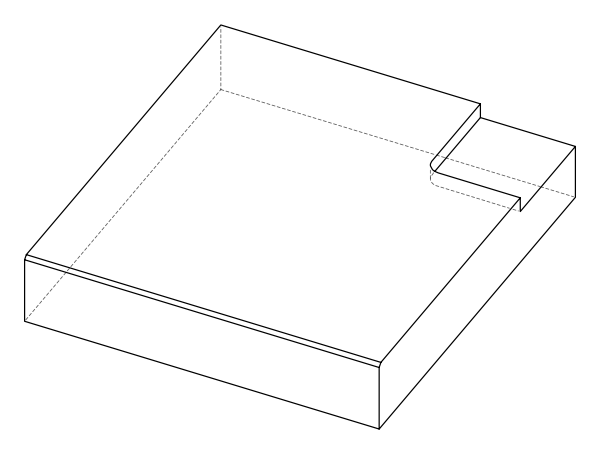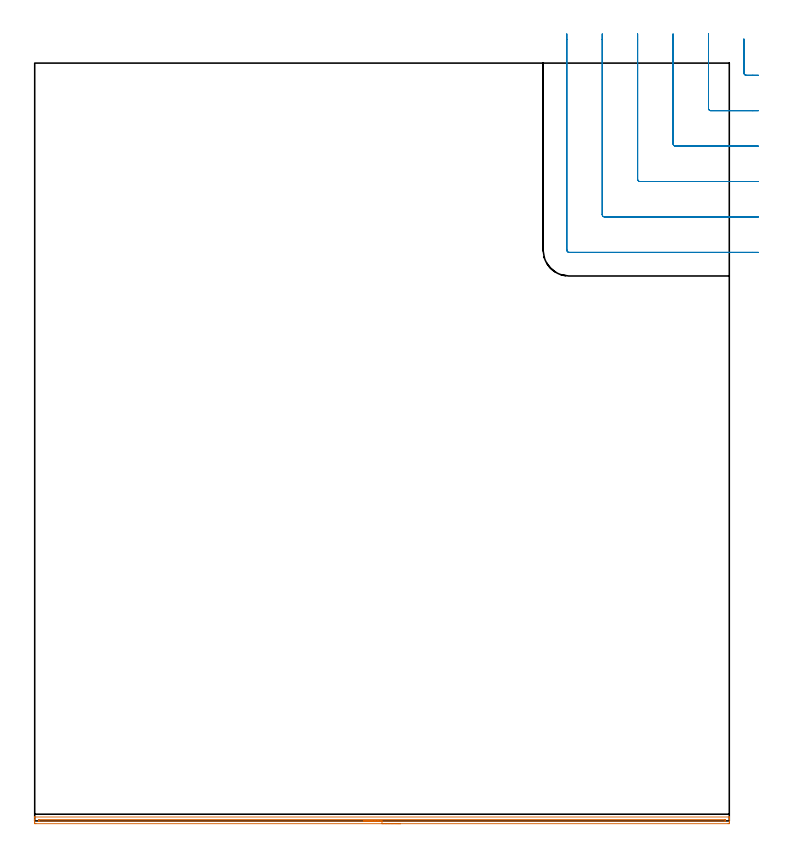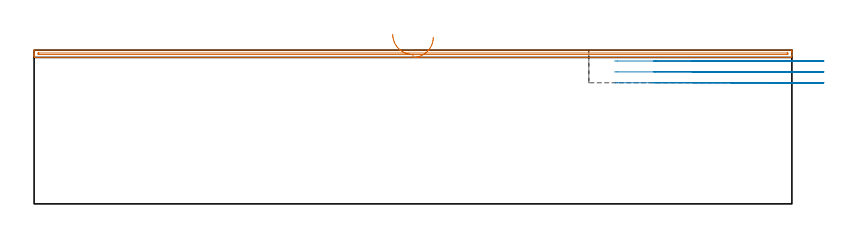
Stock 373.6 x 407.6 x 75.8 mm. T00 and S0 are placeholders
(PLAN: 2 operations, 1 tool changes, 11.1 min)
(1 AREA_MILL | FG_CHAMFER_SURFACE | UGT0205_001 | 6.13 min | 2421 mm3)
(2 MILL_CORNER_NOTCH_RECTANGULAR | CORNER_NOTCH_RECTANGULAR | UGT0201_109 | Follow Part, ap 6.35, ae 75% | 4.92 min | 183867 mm3)
(TOOL UGT0205_001 | Chamfer Mill 20 x 3 x 45 deg. | D20 FL50 Z2)
(TOOL UGT0201_109 | End Mill 25.4 mm | D25.4 FL25 Z2)
(OP 1 AREA_MILL)
G17 G21 G94 G90
T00 M6
G54
G17 G0 G90 X196.8 Y-1.5 S1061 M3
G43 Z85.8 H0
Z82.2
G94 G1 X196.762 Z81.328 F250.
X196.648 Z80.464
X196.459 Z79.612
X196.197 Z78.78
X195.863 Z77.974
X195.46 Z77.2
X194.992 Z76.464
X194.46 Z75.772
X193.871 Z75.129
X193.228 Z74.54
X192.536 Z74.009
X191.8 Z73.54
X191.026 Z73.137
X190.22 Z72.803
X189.388 Z72.541
X188.536 Z72.352
X187.672 Z72.238
X186.8 Z72.2
X0.613
X0.138 Y-1.494 Z72.202
X0.009 Y-1.49 Z72.205
X0. Y-1.025 Z72.669
Y-0.471 Z73.226
Y-0.142 Z73.554
Y0.413 Z74.109
Y0.742 Z74.436
Y1.746 Z75.445
X0.007 Y2.088 Z75.779
X0.009 Y2.097 Z75.788
X0.166 Y2.1 Z75.8
X373.434
X373.591 Y2.097 Z75.788
X373.593 Y2.088 Z75.779
X373.6 Y1.746 Z75.445
Y1.4 Z75.099
Y0.742 Z74.436
Y-0.471 Z73.226
X373.596 Y-1.025 Z72.669
X373.591 Y-1.49 Z72.205
X373.462 Y-1.494 Z72.202
X372.987 Y-1.5 Z72.2
X186.8
Y-0.086 Z73.614
X2.399 Y-0.085 Z73.615
X2.341
X2.016 Y-0.079 Z73.621
X2.01 Y0.026 Z73.726
X2.003 Y0.25 Z73.95
X2.008 Y0.598 Z74.298
X2.01 Y0.67 Z74.37
X2.026 Y0.679 Z74.379
X2.074 Y0.681 Z74.381
X2.175 Y0.684 Z74.384
X2.38 Y0.686 Z74.386
X371.259 Y0.685 Z74.385
X371.584 Y0.679 Z74.379
X371.59 Y0.574 Z74.274
X371.596 Y0.351 Z74.051
X371.59 Y0.103 Z73.803
X371.581 Y-0.079 Z73.621
X371.088 Y-0.086 Z73.614
X186.8
X185.928 Z73.652
X185.064 Z73.766
X184.212 Z73.955
X183.38 Z74.217
X182.574 Z74.551
X181.8 Z74.954
X181.064 Z75.423
X180.372 Z75.954
X179.729 Z76.543
X179.14 Z77.186
X178.608 Z77.878
X178.14 Z78.614
X177.737 Z79.388
X177.403 Z80.194
X177.141 Z81.026
X176.952 Z81.878
X176.838 Z82.743
X176.8 Z83.614
G0 Z85.8
M5
M2
(OP 2 MILL_CORNER_NOTCH_RECTANGULAR)
G17 G21 G94 G90
T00 M6
G54
G17 G0 G90 X381.45 Y420.583 S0 M3
G43 Z85.8 H0
Z70.433
G94 G1 Y417.583 F250.
Y402.312 F500.
G3 X382.712 Y401.05 R1.27
G1 X386.3
X389.3 F250.
G0 Z85.8
X362.4 Y423.3
Z70.433
G1 Y420.3
Y383.263 F500.
G3 X363.663 Y382. R1.27
G1 X386.3
X389.3 F250.
G0 Z85.8
X343.35 Y423.3
Z70.433
G1 Y420.3
Y364.214 F500.
G3 X344.614 Y362.95 R1.27
G1 X386.3
X389.3 F250.
G0 Z85.8
X324.3 Y423.3
Z70.433
G1 Y420.3
Y345.164 F500.
G3 X325.564 Y343.9 R1.27
G1 X386.3
X389.3 F250.
G0 Z85.8
X305.25 Y423.3
Z70.433
G1 Y420.3
Y326.114 F500.
G3 X306.514 Y324.85 R1.27
G1 X386.3
X389.3 F250.
G0 Z85.8
X286.2 Y423.3
Z70.433
G1 Y420.3
Y307.065 F500.
G3 X287.465 Y305.8 R1.27
G1 X386.3
X389.3 F250.
G0 Z85.8
X381.45 Y420.583
Z65.067
G1 Y417.583
Y402.312 F500.
G3 X382.712 Y401.05 R1.27
G1 X386.3
X389.3 F250.
G0 Z85.8
X362.4 Y423.3
Z65.067
G1 Y420.3
Y383.263 F500.
G3 X363.663 Y382. R1.27
G1 X386.3
X389.3 F250.
G0 Z85.8
X343.35 Y423.3
Z65.067
G1 Y420.3
Y364.214 F500.
G3 X344.614 Y362.95 R1.27
G1 X386.3
X389.3 F250.
G0 Z85.8
X324.3 Y423.3
Z65.067
G1 Y420.3
Y345.164 F500.
G3 X325.564 Y343.9 R1.27
G1 X386.3
X389.3 F250.
G0 Z85.8
X305.25 Y423.3
Z65.067
G1 Y420.3
Y326.114 F500.
G3 X306.514 Y324.85 R1.27
G1 X386.3
X389.3 F250.
G0 Z85.8
X286.2 Y423.3
Z65.067
G1 Y420.3
Y307.065 F500.
G3 X287.465 Y305.8 R1.27
G1 X386.3
X389.3 F250.
G0 Z85.8
X381.45 Y420.583
Z59.7
G1 Y417.583
Y402.312 F500.
G3 X382.712 Y401.05 R1.27
G1 X386.3
X389.3 F250.
G0 Z85.8
X362.4 Y423.3
Z59.7
G1 Y420.3
Y383.263 F500.
G3 X363.663 Y382. R1.27
G1 X386.3
X389.3 F250.
G0 Z85.8
X343.35 Y423.3
Z59.7
G1 Y420.3
Y364.214 F500.
G3 X344.614 Y362.95 R1.27
G1 X386.3
X389.3 F250.
G0 Z85.8
X324.3 Y423.3
Z59.7
G1 Y420.3
Y345.164 F500.
G3 X325.564 Y343.9 R1.27
G1 X386.3
X389.3 F250.
G0 Z85.8
X305.25 Y423.3
Z59.7
G1 Y420.3
Y326.114 F500.
G3 X306.514 Y324.85 R1.27
G1 X386.3
X389.3 F250.
G0 Z85.8
X286.2 Y423.3
Z59.7
G1 Y420.3
Y307.065 F500.
G3 X287.465 Y305.8 R1.27
G1 X386.3
X389.3 F250.
G0 Z85.8
M5
M2
